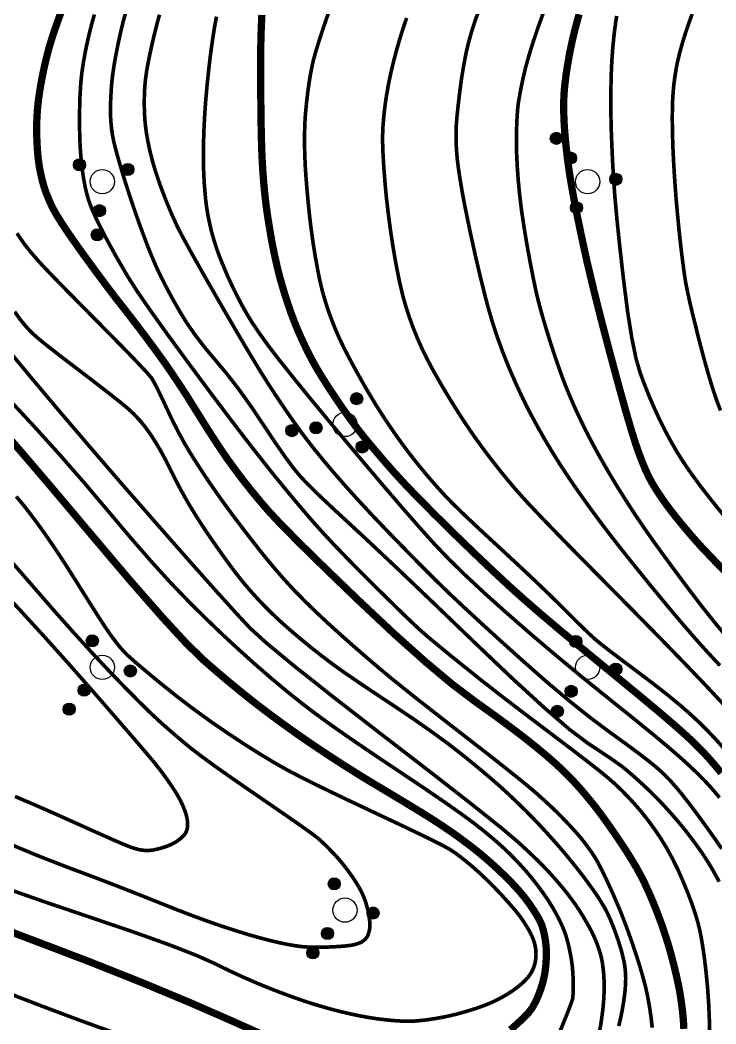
# Model space of a CAD drawing. Extents: x 396500 to 398250, y 1005980 to 1008200.
# Drawn here: x 398226.34 to 398240.68, y 1007871.7 to 1007892.37 of the extents above; entities that cross this region are included whole.
import ezdxf

# ---------------------------------------------------------------- set-up
doc = ezdxf.new("R2010")
doc.units = 0
doc.header["$LTSCALE"] = 0.5
doc.layers.get('0').update_dxf_attribs({"linetype": 'CONTINUOUS'})
doc.layers.add('DGX', color=2, linetype='CONTINUOUS')
doc.layers.add('ZBTZ', color=3, linetype='CONTINUOUS')

# ---------------------------------------------------------------- blocks, each defined once
blk = doc.blocks.new('*U110')
at = {"linetype": 'Continuous'}
for points in [[(-0.25, 2.2), (-0.238, 2.123), (-0.238, 2.277)], [(-0.238, 2.277), (-0.202, 2.053), (-0.202, 2.347)], [(-0.202, 2.053), (-0.238, 2.277), (-0.238, 2.123)], [(-0.202, 2.347), (-0.147, 1.998), (-0.147, 2.402)], [(-0.147, 1.998), (-0.202, 2.347), (-0.202, 2.053)], [(-0.147, 2.402), (-0.077, 1.962), (-0.077, 2.438)], [(-0.077, 1.962), (-0.147, 2.402), (-0.147, 1.998)], [(-0.077, 2.438), (0, 1.95), (0, 2.45)], [(0, 1.95), (-0.077, 2.438), (-0.077, 1.962)], [(0, 2.45), (0.077, 1.962), (0.077, 2.438)], [(0.077, 1.962), (0, 2.45), (0, 1.95)], [(0.077, 2.438), (0.147, 1.998), (0.147, 2.402)], [(0.147, 1.998), (0.077, 2.438), (0.077, 1.962)], [(0.147, 2.402), (0.202, 2.053), (0.202, 2.347)], [(0.202, 2.053), (0.147, 2.402), (0.147, 1.998)], [(0.202, 2.347), (0.238, 2.123), (0.238, 2.277)], [(0.238, 2.123), (0.202, 2.347), (0.202, 2.053)], [(0.25, 2.2), (0.238, 2.277), (0.238, 2.123)]]:
    blk.add_solid(points, dxfattribs=at)
blk = doc.blocks.new('*U109')
at = {"linetype": 'Continuous'}
for points in [[(-0.25, 1.2), (-0.238, 1.123), (-0.238, 1.277)], [(-0.238, 1.277), (-0.202, 1.053), (-0.202, 1.347)], [(-0.202, 1.053), (-0.238, 1.277), (-0.238, 1.123)], [(-0.202, 1.347), (-0.147, 0.998), (-0.147, 1.402)], [(-0.147, 0.998), (-0.202, 1.347), (-0.202, 1.053)], [(-0.147, 1.402), (-0.077, 0.962), (-0.077, 1.438)], [(-0.077, 0.962), (-0.147, 1.402), (-0.147, 0.998)], [(-0.077, 1.438), (0, 0.95), (0, 1.45)], [(0, 0.95), (-0.077, 1.438), (-0.077, 0.962)], [(0, 1.45), (0.077, 0.962), (0.077, 1.438)], [(0.077, 0.962), (0, 1.45), (0, 0.95)], [(0.077, 1.438), (0.147, 0.998), (0.147, 1.402)], [(0.147, 0.998), (0.077, 1.438), (0.077, 0.962)], [(0.147, 1.402), (0.202, 1.053), (0.202, 1.347)], [(0.202, 1.053), (0.147, 1.402), (0.147, 0.998)], [(0.202, 1.347), (0.238, 1.123), (0.238, 1.277)], [(0.238, 1.123), (0.202, 1.347), (0.202, 1.053)], [(0.25, 1.2), (0.238, 1.277), (0.238, 1.123)]]:
    blk.add_solid(points, dxfattribs=at)
blk = doc.blocks.new('*U108')
at = {"linetype": 'Continuous'}
for points in [[(-1.202, -0.453), (-1.147, -0.802), (-1.147, -0.398)], [(-1.147, -0.398), (-1.077, -0.838), (-1.077, -0.362)], [(-1.077, -0.838), (-1.147, -0.398), (-1.147, -0.802)], [(-1.077, -0.362), (-1, -0.85), (-1, -0.35)], [(-1, -0.85), (-1.077, -0.362), (-1.077, -0.838)], [(-1, -0.35), (-0.923, -0.838), (-0.923, -0.362)], [(-0.923, -0.838), (-1, -0.35), (-1, -0.85)], [(-0.923, -0.362), (-0.853, -0.802), (-0.853, -0.398)], [(-0.853, -0.802), (-0.923, -0.362), (-0.923, -0.838)], [(-0.853, -0.398), (-0.798, -0.747), (-0.798, -0.453)], [(-0.798, -0.747), (-0.853, -0.398), (-0.853, -0.802)], [(-1.25, -0.6), (-1.238, -0.677), (-1.238, -0.523)], [(-1.238, -0.523), (-1.202, -0.747), (-1.202, -0.453)], [(-1.202, -0.747), (-1.238, -0.523), (-1.238, -0.677)], [(-1.147, -0.802), (-1.202, -0.453), (-1.202, -0.747)], [(-0.798, -0.453), (-0.762, -0.677), (-0.762, -0.523)], [(-0.762, -0.677), (-0.798, -0.453), (-0.798, -0.747)], [(-0.75, -0.6), (-0.762, -0.523), (-0.762, -0.677)]]:
    blk.add_solid(points, dxfattribs=at)
blk = doc.blocks.new('*U107')
at = {"linetype": 'Continuous'}
for points in [[(0.798, -0.453), (0.853, -0.802), (0.853, -0.398)], [(0.853, -0.398), (0.923, -0.838), (0.923, -0.362)], [(0.923, -0.838), (0.853, -0.398), (0.853, -0.802)], [(0.923, -0.362), (1, -0.85), (1, -0.35)], [(1, -0.85), (0.923, -0.362), (0.923, -0.838)], [(1, -0.35), (1.077, -0.838), (1.077, -0.362)], [(1.077, -0.838), (1, -0.35), (1, -0.85)], [(1.077, -0.362), (1.147, -0.802), (1.147, -0.398)], [(1.147, -0.802), (1.077, -0.362), (1.077, -0.838)], [(1.147, -0.398), (1.202, -0.747), (1.202, -0.453)], [(1.202, -0.747), (1.147, -0.398), (1.147, -0.802)], [(0.75, -0.6), (0.762, -0.677), (0.762, -0.523)], [(0.762, -0.523), (0.798, -0.747), (0.798, -0.453)], [(0.798, -0.747), (0.762, -0.523), (0.762, -0.677)], [(0.853, -0.802), (0.798, -0.453), (0.798, -0.747)], [(1.202, -0.453), (1.238, -0.677), (1.238, -0.523)], [(1.238, -0.677), (1.202, -0.453), (1.202, -0.747)], [(1.25, -0.6), (1.238, -0.523), (1.238, -0.677)]]:
    blk.add_solid(points, dxfattribs=at)
blk = doc.blocks.new('gc160')
for centre, radius in [((0, 2.2), 0.25), ((0, 1.2), 0.25), ((0, 0), 0.5), ((-1, -0.6), 0.25), ((1, -0.6), 0.25)]:
    blk.add_circle(centre, radius)
at = {"linetype": 'Continuous'}
for name in ['*U110', '*U109', '*U108', '*U107']:
    blk.add_blockref(name, (0, 0), dxfattribs=at)

msp = doc.modelspace()

# ---------------------------------------------------------------- linework, layer by layer
at = {"layer": 'DGX', "color": 3, "linetype": 'Continuous', "lineweight": -2, "const_width": 0.15}
for points in [[(398240.019, 1007871.593), (398240.013, 1007871.712), (398240.004, 1007871.833), (398239.992, 1007871.956), (398239.976, 1007872.083), (398239.958, 1007872.214), (398239.936, 1007872.349), (398239.908, 1007872.497), (398239.871, 1007872.668), (398239.825, 1007872.86), (398239.77, 1007873.075), (398239.707, 1007873.301), (398239.636, 1007873.529), (398239.558, 1007873.757), (398239.472, 1007873.987), (398239.383, 1007874.208), (398239.296, 1007874.411), (398239.211, 1007874.595), (398239.127, 1007874.761), (398239.035, 1007874.928), (398238.923, 1007875.114), (398238.792, 1007875.32), (398238.641, 1007875.546), (398238.486, 1007875.77), (398238.343, 1007875.97), (398238.211, 1007876.146), (398238.09, 1007876.297), (398237.976, 1007876.434), (398237.863, 1007876.564), (398237.751, 1007876.687), (398237.64, 1007876.803), (398237.518, 1007876.924), (398237.368, 1007877.062), (398237.193, 1007877.215), (398236.991, 1007877.384), (398236.75, 1007877.577), (398236.456, 1007877.801), (398236.109, 1007878.056), (398235.709, 1007878.342), (398235.24, 1007878.697), (398234.688, 1007879.159), (398234.052, 1007879.727), (398233.332, 1007880.402), (398232.642, 1007881.066), (398232.098, 1007881.599), (398231.7, 1007882.002), (398231.446, 1007882.275), (398231.268, 1007882.483), (398231.095, 1007882.694), (398230.927, 1007882.907), (398230.764, 1007883.123), (398230.595, 1007883.357), (398230.412, 1007883.627), (398230.213, 1007883.934), (398229.999, 1007884.276), (398229.78, 1007884.626), (398229.567, 1007884.952), (398229.36, 1007885.256), (398229.158, 1007885.537), (398228.966, 1007885.797), (398228.785, 1007886.037), (398228.617, 1007886.256), (398228.461, 1007886.456), (398228.297, 1007886.665), (398228.107, 1007886.916), (398227.89, 1007887.208), (398227.646, 1007887.542), (398227.414, 1007887.868), (398227.23, 1007888.139), (398227.094, 1007888.354), (398227.007, 1007888.513), (398226.948, 1007888.64), (398226.899, 1007888.758), (398226.859, 1007888.865), (398226.828, 1007888.963), (398226.802, 1007889.058), (398226.779, 1007889.153), (398226.758, 1007889.25), (398226.74, 1007889.349), (398226.724, 1007889.455), (398226.71, 1007889.575), (398226.699, 1007889.708), (398226.691, 1007889.855), (398226.685, 1007890.008), (398226.685, 1007890.161), (398226.688, 1007890.312), (398226.696, 1007890.463), (398226.709, 1007890.618), (398226.729, 1007890.783), (398226.756, 1007890.958), (398226.789, 1007891.143), (398226.826, 1007891.328), (398226.865, 1007891.504), (398226.906, 1007891.669), (398226.948, 1007891.824), (398226.998, 1007891.988), (398227.061, 1007892.178), (398227.137, 1007892.395), (398227.227, 1007892.639)], [(398237.86, 1007892.487), (398237.787, 1007892.217), (398237.723, 1007891.955), (398237.67, 1007891.703), (398237.626, 1007891.459), (398237.591, 1007891.231), (398237.566, 1007891.027), (398237.55, 1007890.846), (398237.544, 1007890.689), (398237.543, 1007890.54), (398237.547, 1007890.385), (398237.554, 1007890.225), (398237.565, 1007890.059), (398237.58, 1007889.883), (398237.6, 1007889.694), (398237.624, 1007889.492), (398237.653, 1007889.278), (398237.693, 1007889.025), (398237.75, 1007888.709), (398237.824, 1007888.329), (398237.916, 1007887.886), (398238.027, 1007887.38), (398238.162, 1007886.814), (398238.319, 1007886.188), (398238.499, 1007885.502), (398238.675, 1007884.848), (398238.821, 1007884.321), (398238.938, 1007883.921), (398239.024, 1007883.647), (398239.094, 1007883.446), (398239.163, 1007883.266), (398239.23, 1007883.106), (398239.295, 1007882.966), (398239.368, 1007882.83), (398239.459, 1007882.68), (398239.568, 1007882.518), (398239.694, 1007882.343), (398239.838, 1007882.155), (398240, 1007881.956), (398240.18, 1007881.744), (398240.378, 1007881.521), (398240.668, 1007881.217), (398241.122, 1007880.762)], [(398225.87, 1007884.046), (398226.392, 1007883.445), (398227.05, 1007882.674), (398227.843, 1007881.732), (398228.631, 1007880.802), (398229.274, 1007880.069), (398229.77, 1007879.531), (398230.121, 1007879.189), (398230.396, 1007878.95), (398230.666, 1007878.722), (398230.931, 1007878.505), (398231.191, 1007878.299), (398231.457, 1007878.096), (398231.74, 1007877.888), (398232.039, 1007877.674), (398232.356, 1007877.456), (398232.687, 1007877.234), (398233.032, 1007877.011), (398233.39, 1007876.787), (398233.762, 1007876.563), (398234.116, 1007876.351), (398234.424, 1007876.165), (398234.685, 1007876.005), (398234.898, 1007875.87), (398235.087, 1007875.745), (398235.273, 1007875.618), (398235.455, 1007875.486), (398235.635, 1007875.351), (398235.812, 1007875.21), (398235.987, 1007875.062), (398236.16, 1007874.907), (398236.33, 1007874.745), (398236.49, 1007874.583), (398236.63, 1007874.43), (398236.75, 1007874.285), (398236.851, 1007874.148), (398236.933, 1007874.024), (398236.998, 1007873.919), (398237.047, 1007873.832), (398237.08, 1007873.764), (398237.103, 1007873.699), (398237.124, 1007873.626), (398237.143, 1007873.544), (398237.161, 1007873.452), (398237.175, 1007873.354), (398237.184, 1007873.252), (398237.187, 1007873.145), (398237.184, 1007873.035), (398237.177, 1007872.927), (398237.167, 1007872.827), (398237.154, 1007872.735), (398237.137, 1007872.651), (398237.118, 1007872.572), (398237.096, 1007872.493), (398237.071, 1007872.416), (398237.044, 1007872.34), (398237.014, 1007872.263), (398236.979, 1007872.185), (398236.939, 1007872.107), (398236.895, 1007872.027), (398236.815, 1007871.923), (398236.665, 1007871.772), (398236.447, 1007871.573)], [(398231.593, 1007871.362), (398230.768, 1007871.731), (398229.832, 1007872.14), (398228.833, 1007872.556), (398227.773, 1007872.977), (398226.649, 1007873.405), (398225.443, 1007873.862)]]:
    msp.add_lwpolyline(points, dxfattribs=at)
at = {"layer": 'DGX', "linetype": 'Continuous', "const_width": 0.075, "flags": 128}
for points in [[(398232.762, 1007892.685), (398232.652, 1007892.387), (398232.56, 1007892.114), (398232.485, 1007891.882), (398232.427, 1007891.69), (398232.386, 1007891.539), (398232.355, 1007891.4), (398232.325, 1007891.243), (398232.296, 1007891.069), (398232.27, 1007890.877), (398232.247, 1007890.683), (398232.229, 1007890.505), (398232.216, 1007890.343), (398232.209, 1007890.196), (398232.205, 1007890.052), (398232.204, 1007889.898), (398232.205, 1007889.736), (398232.21, 1007889.564), (398232.218, 1007889.371), (398232.233, 1007889.148), (398232.253, 1007888.893), (398232.279, 1007888.607), (398232.31, 1007888.311), (398232.345, 1007888.028), (398232.383, 1007887.757), (398232.425, 1007887.498), (398232.468, 1007887.26), (398232.509, 1007887.052), (398232.549, 1007886.875), (398232.587, 1007886.728), (398232.625, 1007886.597), (398232.665, 1007886.47), (398232.707, 1007886.346), (398232.751, 1007886.225), (398232.797, 1007886.106), (398232.846, 1007885.987), (398232.897, 1007885.868), (398232.952, 1007885.749), (398233.014, 1007885.62), (398233.091, 1007885.471), (398233.181, 1007885.301), (398233.285, 1007885.112), (398233.393, 1007884.918), (398233.498, 1007884.736), (398233.599, 1007884.567), (398233.695, 1007884.409), (398233.792, 1007884.257), (398233.893, 1007884.103), (398233.998, 1007883.948), (398234.107, 1007883.792), (398234.219, 1007883.635), (398234.336, 1007883.479), (398234.455, 1007883.325), (398234.579, 1007883.171), (398234.704, 1007883.019), (398234.832, 1007882.87), (398234.962, 1007882.724), (398235.093, 1007882.58), (398235.261, 1007882.407), (398235.502, 1007882.173), (398235.814, 1007881.879), (398236.199, 1007881.524), (398236.597, 1007881.155), (398236.952, 1007880.822), (398237.263, 1007880.523), (398237.531, 1007880.259), (398237.756, 1007880.034), (398237.941, 1007879.852), (398238.085, 1007879.714), (398238.189, 1007879.619), (398238.307, 1007879.522), (398238.492, 1007879.378), (398238.743, 1007879.187), (398239.062, 1007878.949), (398239.393, 1007878.698), (398239.685, 1007878.47), (398239.936, 1007878.264), (398240.146, 1007878.081), (398240.334, 1007877.906), (398240.516, 1007877.725), (398240.692, 1007877.539), (398240.862, 1007877.348)], [(398228.514, 1007892.51), (398228.465, 1007892.328), (398228.415, 1007892.118), (398228.363, 1007891.88), (398228.315, 1007891.64), (398228.277, 1007891.423), (398228.249, 1007891.229), (398228.23, 1007891.058), (398228.219, 1007890.903), (398228.211, 1007890.757), (398228.206, 1007890.619), (398228.205, 1007890.491), (398228.208, 1007890.367), (398228.216, 1007890.246), (398228.228, 1007890.126), (398228.245, 1007890.008), (398228.272, 1007889.871), (398228.315, 1007889.696), (398228.374, 1007889.483), (398228.448, 1007889.231), (398228.533, 1007888.959), (398228.622, 1007888.686), (398228.716, 1007888.41), (398228.814, 1007888.133), (398228.912, 1007887.869), (398229.003, 1007887.633), (398229.088, 1007887.426), (398229.167, 1007887.246), (398229.252, 1007887.069), (398229.354, 1007886.87), (398229.473, 1007886.648), (398229.611, 1007886.403), (398229.767, 1007886.146), (398229.946, 1007885.887), (398230.147, 1007885.625), (398230.369, 1007885.361), (398230.605, 1007885.08), (398230.848, 1007884.766), (398231.097, 1007884.419), (398231.352, 1007884.039), (398231.594, 1007883.675), (398231.802, 1007883.376), (398231.975, 1007883.142), (398232.115, 1007882.973), (398232.271, 1007882.809), (398232.493, 1007882.591), (398232.783, 1007882.317), (398233.139, 1007881.989), (398233.59, 1007881.57), (398234.166, 1007881.027), (398234.866, 1007880.359), (398235.691, 1007879.566), (398236.502, 1007878.794), (398237.164, 1007878.189), (398237.676, 1007877.75), (398238.038, 1007877.478), (398238.298, 1007877.306), (398238.504, 1007877.168), (398238.656, 1007877.062), (398238.755, 1007876.99), (398238.834, 1007876.926), (398238.93, 1007876.845), (398239.042, 1007876.745), (398239.171, 1007876.628), (398239.305, 1007876.502), (398239.436, 1007876.373), (398239.562, 1007876.243), (398239.684, 1007876.11), (398239.802, 1007875.978), (398239.914, 1007875.847), (398240.02, 1007875.719), (398240.119, 1007875.592), (398240.213, 1007875.469), (398240.301, 1007875.349), (398240.383, 1007875.233), (398240.458, 1007875.12), (398240.53, 1007875.007), (398240.603, 1007874.886), (398240.675, 1007874.759), (398240.748, 1007874.624)], [(398229.216, 1007892.478), (398229.164, 1007892.29), (398229.113, 1007892.089), (398229.063, 1007891.874), (398229.017, 1007891.665), (398228.979, 1007891.48), (398228.951, 1007891.319), (398228.931, 1007891.182), (398228.918, 1007891.055), (398228.908, 1007890.919), (398228.903, 1007890.777), (398228.901, 1007890.627), (398228.905, 1007890.475), (398228.913, 1007890.326), (398228.927, 1007890.181), (398228.946, 1007890.039), (398228.971, 1007889.897), (398229, 1007889.751), (398229.035, 1007889.602), (398229.075, 1007889.449), (398229.121, 1007889.29), (398229.175, 1007889.125), (398229.235, 1007888.951), (398229.303, 1007888.771), (398229.374, 1007888.592), (398229.444, 1007888.424), (398229.512, 1007888.268), (398229.579, 1007888.123), (398229.681, 1007887.923), (398229.858, 1007887.6), (398230.109, 1007887.155), (398230.434, 1007886.588), (398230.771, 1007886.008), (398231.059, 1007885.521), (398231.297, 1007885.128), (398231.486, 1007884.83), (398231.646, 1007884.587), (398231.798, 1007884.361), (398231.943, 1007884.151), (398232.079, 1007883.958), (398232.223, 1007883.764), (398232.391, 1007883.549), (398232.582, 1007883.314), (398232.797, 1007883.058), (398233.041, 1007882.779), (398233.319, 1007882.471), (398233.633, 1007882.134), (398233.982, 1007881.77), (398234.334, 1007881.409), (398234.655, 1007881.083), (398234.947, 1007880.793), (398235.209, 1007880.539), (398235.489, 1007880.276), (398235.833, 1007879.958), (398236.241, 1007879.586), (398236.715, 1007879.16), (398237.205, 1007878.729), (398237.665, 1007878.342), (398238.095, 1007878), (398238.495, 1007877.701), (398238.847, 1007877.447), (398239.132, 1007877.235), (398239.35, 1007877.065), (398239.502, 1007876.938), (398239.621, 1007876.827), (398239.741, 1007876.703), (398239.861, 1007876.568), (398239.983, 1007876.422), (398240.108, 1007876.261), (398240.241, 1007876.086), (398240.382, 1007875.895), (398240.53, 1007875.689), (398240.674, 1007875.486), (398240.802, 1007875.302)], [(398230.389, 1007892.438), (398230.347, 1007892.208), (398230.306, 1007891.946), (398230.265, 1007891.65), (398230.227, 1007891.322), (398230.192, 1007890.986), (398230.164, 1007890.667), (398230.144, 1007890.367), (398230.13, 1007890.085), (398230.122, 1007889.822), (398230.119, 1007889.58), (398230.122, 1007889.358), (398230.129, 1007889.156), (398230.14, 1007888.975), (398230.153, 1007888.814), (398230.166, 1007888.673), (398230.181, 1007888.552), (398230.198, 1007888.441), (398230.217, 1007888.331), (398230.239, 1007888.221), (398230.263, 1007888.112), (398230.29, 1007888.002), (398230.321, 1007887.89), (398230.355, 1007887.777), (398230.393, 1007887.662), (398230.437, 1007887.539), (398230.49, 1007887.402), (398230.553, 1007887.249), (398230.626, 1007887.081), (398230.707, 1007886.905), (398230.795, 1007886.725), (398230.89, 1007886.541), (398230.993, 1007886.354), (398231.116, 1007886.151), (398231.271, 1007885.92), (398231.459, 1007885.66), (398231.68, 1007885.371), (398231.957, 1007885.024), (398232.312, 1007884.587), (398232.747, 1007884.062), (398233.261, 1007883.449), (398233.777, 1007882.838), (398234.221, 1007882.321), (398234.591, 1007881.898), (398234.888, 1007881.569), (398235.176, 1007881.268), (398235.521, 1007880.931), (398235.923, 1007880.557), (398236.381, 1007880.147), (398236.875, 1007879.716), (398237.386, 1007879.283), (398237.913, 1007878.846), (398238.458, 1007878.407), (398238.965, 1007878), (398239.382, 1007877.66), (398239.709, 1007877.388), (398239.944, 1007877.184), (398240.125, 1007877.02), (398240.285, 1007876.868), (398240.424, 1007876.73), (398240.542, 1007876.604), (398240.649, 1007876.482), (398240.755, 1007876.356)], [(398234.308, 1007892.411), (398234.254, 1007892.255), (398234.203, 1007892.098), (398234.155, 1007891.94), (398234.109, 1007891.781), (398234.066, 1007891.621), (398234.025, 1007891.459), (398233.986, 1007891.297), (398233.951, 1007891.134), (398233.92, 1007890.972), (398233.892, 1007890.81), (398233.868, 1007890.648), (398233.848, 1007890.487), (398233.832, 1007890.327), (398233.82, 1007890.169), (398233.813, 1007890.012), (398233.813, 1007889.833), (398233.821, 1007889.609), (398233.837, 1007889.34), (398233.861, 1007889.027), (398233.893, 1007888.687), (398233.934, 1007888.341), (398233.982, 1007887.988), (398234.038, 1007887.628), (398234.099, 1007887.283), (398234.162, 1007886.973), (398234.227, 1007886.697), (398234.295, 1007886.457), (398234.367, 1007886.237), (398234.446, 1007886.021), (398234.531, 1007885.81), (398234.623, 1007885.605), (398234.728, 1007885.39), (398234.853, 1007885.155), (398234.998, 1007884.899), (398235.163, 1007884.621), (398235.337, 1007884.341), (398235.508, 1007884.076), (398235.678, 1007883.826), (398235.846, 1007883.592), (398236.015, 1007883.367), (398236.188, 1007883.145), (398236.365, 1007882.926), (398236.546, 1007882.71), (398236.795, 1007882.433), (398237.175, 1007882.033), (398237.685, 1007881.508), (398238.326, 1007880.86), (398238.986, 1007880.194), (398239.55, 1007879.62), (398240.02, 1007879.137), (398240.396, 1007878.745), (398240.703, 1007878.419), (398240.967, 1007878.136)]]:
    msp.add_lwpolyline(points, dxfattribs=at)
at = {"layer": 'DGX', "linetype": 'Continuous', "const_width": 0.075}
for points in [[(398240.552, 1007871.424), (398240.546, 1007871.768), (398240.531, 1007872.108), (398240.508, 1007872.442), (398240.476, 1007872.771), (398240.439, 1007873.079), (398240.399, 1007873.349), (398240.357, 1007873.582), (398240.311, 1007873.776), (398240.256, 1007873.961), (398240.187, 1007874.165), (398240.103, 1007874.388), (398240.004, 1007874.63), (398239.896, 1007874.875), (398239.781, 1007875.106), (398239.661, 1007875.324), (398239.535, 1007875.529), (398239.405, 1007875.721), (398239.273, 1007875.9), (398239.14, 1007876.068), (398239.006, 1007876.223), (398238.872, 1007876.368), (398238.739, 1007876.504), (398238.607, 1007876.63), (398238.476, 1007876.747), (398238.298, 1007876.894), (398238.023, 1007877.109), (398237.652, 1007877.393), (398237.185, 1007877.746), (398236.692, 1007878.119), (398236.244, 1007878.462), (398235.842, 1007878.776), (398235.485, 1007879.061), (398235.178, 1007879.309), (398234.928, 1007879.515), (398234.733, 1007879.678), (398234.595, 1007879.798), (398234.457, 1007879.926), (398234.262, 1007880.112), (398234.011, 1007880.357), (398233.704, 1007880.659), (398233.384, 1007880.977), (398233.097, 1007881.268), (398232.842, 1007881.532), (398232.619, 1007881.77), (398232.398, 1007882.015), (398232.148, 1007882.305), (398231.868, 1007882.639), (398231.559, 1007883.017), (398231.211, 1007883.455), (398230.814, 1007883.968), (398230.369, 1007884.556), (398229.875, 1007885.219), (398229.405, 1007885.86), (398229.029, 1007886.385), (398228.749, 1007886.791), (398228.565, 1007887.081), (398228.432, 1007887.307), (398228.307, 1007887.525), (398228.192, 1007887.734), (398228.084, 1007887.935), (398227.989, 1007888.121), (398227.908, 1007888.286), (398227.843, 1007888.429), (398227.794, 1007888.55), (398227.753, 1007888.665), (398227.718, 1007888.789), (398227.686, 1007888.92), (398227.659, 1007889.061), (398227.635, 1007889.208), (398227.615, 1007889.36), (398227.599, 1007889.517), (398227.586, 1007889.678), (398227.577, 1007889.848), (398227.571, 1007890.03), (398227.568, 1007890.223), (398227.568, 1007890.429), (398227.572, 1007890.632), (398227.578, 1007890.818), (398227.588, 1007890.987), (398227.6, 1007891.139), (398227.617, 1007891.292), (398227.642, 1007891.46), (398227.674, 1007891.645), (398227.714, 1007891.846), (398227.761, 1007892.057), (398227.814, 1007892.269), (398227.874, 1007892.482)], [(398240.762, 1007879.077), (398240.492, 1007879.367), (398240.239, 1007879.649), (398239.957, 1007879.975), (398239.645, 1007880.346), (398239.303, 1007880.761), (398238.97, 1007881.173), (398238.682, 1007881.534), (398238.44, 1007881.845), (398238.243, 1007882.106), (398238.073, 1007882.339), (398237.908, 1007882.569), (398237.749, 1007882.796), (398237.597, 1007883.02), (398237.448, 1007883.249), (398237.297, 1007883.491), (398237.145, 1007883.747), (398236.992, 1007884.017), (398236.84, 1007884.299), (398236.693, 1007884.593), (398236.551, 1007884.899), (398236.413, 1007885.216), (398236.284, 1007885.539), (398236.168, 1007885.861), (398236.064, 1007886.182), (398235.972, 1007886.502), (398235.889, 1007886.826), (398235.807, 1007887.16), (398235.727, 1007887.503), (398235.649, 1007887.855), (398235.577, 1007888.193), (398235.516, 1007888.493), (398235.466, 1007888.754), (398235.427, 1007888.976), (398235.396, 1007889.168), (398235.371, 1007889.341), (398235.352, 1007889.492), (398235.34, 1007889.623), (398235.332, 1007889.743), (398235.327, 1007889.859), (398235.325, 1007889.971), (398235.325, 1007890.08), (398235.331, 1007890.211), (398235.346, 1007890.39), (398235.37, 1007890.616), (398235.402, 1007890.89), (398235.441, 1007891.177), (398235.485, 1007891.442), (398235.532, 1007891.687), (398235.585, 1007891.911), (398235.646, 1007892.13), (398235.721, 1007892.36), (398235.808, 1007892.602)], [(398240.962, 1007879.596), (398240.689, 1007879.92), (398240.41, 1007880.269), (398240.125, 1007880.641), (398239.856, 1007881.001), (398239.626, 1007881.314), (398239.433, 1007881.579), (398239.279, 1007881.797), (398239.146, 1007881.991), (398239.014, 1007882.186), (398238.885, 1007882.384), (398238.758, 1007882.583), (398238.634, 1007882.781), (398238.515, 1007882.979), (398238.4, 1007883.175), (398238.289, 1007883.37), (398238.183, 1007883.562), (398238.083, 1007883.751), (398237.987, 1007883.937), (398237.898, 1007884.12), (398237.813, 1007884.299), (398237.733, 1007884.477), (398237.658, 1007884.653), (398237.586, 1007884.827), (398237.515, 1007885.011), (398237.441, 1007885.217), (398237.362, 1007885.446), (398237.28, 1007885.697), (398237.201, 1007885.949), (398237.131, 1007886.181), (398237.071, 1007886.393), (398237.02, 1007886.585), (398236.971, 1007886.792), (398236.917, 1007887.05), (398236.857, 1007887.358), (398236.791, 1007887.716), (398236.729, 1007888.087), (398236.677, 1007888.434), (398236.637, 1007888.758), (398236.608, 1007889.058), (398236.588, 1007889.334), (398236.575, 1007889.585), (398236.569, 1007889.811), (398236.57, 1007890.013), (398236.575, 1007890.191), (398236.582, 1007890.346), (398236.59, 1007890.477), (398236.6, 1007890.586), (398236.615, 1007890.696), (398236.639, 1007890.833), (398236.67, 1007890.997), (398236.71, 1007891.187), (398236.762, 1007891.403), (398236.83, 1007891.646), (398236.914, 1007891.916), (398237.014, 1007892.212), (398237.124, 1007892.515)], [(398240.903, 1007882.089), (398240.612, 1007882.449), (398240.365, 1007882.766), (398240.164, 1007883.039), (398240.007, 1007883.269), (398239.875, 1007883.479), (398239.75, 1007883.696), (398239.631, 1007883.917), (398239.518, 1007884.144), (398239.411, 1007884.376), (398239.309, 1007884.611), (398239.213, 1007884.851), (398239.122, 1007885.094), (398239.034, 1007885.398), (398238.947, 1007885.819), (398238.861, 1007886.359), (398238.777, 1007887.016), (398238.701, 1007887.685), (398238.641, 1007888.261), (398238.597, 1007888.743), (398238.569, 1007889.13), (398238.551, 1007889.458), (398238.537, 1007889.759), (398238.526, 1007890.032), (398238.519, 1007890.279), (398238.516, 1007890.511), (398238.515, 1007890.739), (398238.517, 1007890.963), (398238.521, 1007891.184), (398238.529, 1007891.4), (398238.541, 1007891.609), (398238.556, 1007891.811), (398238.575, 1007892.005), (398238.596, 1007892.182), (398238.616, 1007892.331), (398238.636, 1007892.453)], [(398240.775, 1007884.327), (398240.702, 1007884.519), (398240.624, 1007884.747), (398240.536, 1007885.034), (398240.438, 1007885.381), (398240.331, 1007885.787), (398240.231, 1007886.188), (398240.151, 1007886.517), (398240.094, 1007886.775), (398240.057, 1007886.962), (398240.031, 1007887.13), (398240.004, 1007887.328), (398239.975, 1007887.558), (398239.944, 1007887.819), (398239.915, 1007888.095), (398239.888, 1007888.372), (398239.863, 1007888.648), (398239.842, 1007888.925), (398239.823, 1007889.195), (398239.808, 1007889.453), (398239.796, 1007889.698), (398239.788, 1007889.93), (398239.783, 1007890.149), (398239.781, 1007890.352), (398239.783, 1007890.539), (398239.788, 1007890.71), (398239.798, 1007890.874), (398239.813, 1007891.036), (398239.834, 1007891.198), (398239.86, 1007891.36), (398239.893, 1007891.526), (398239.937, 1007891.705), (398239.99, 1007891.896), (398240.053, 1007892.099), (398240.121, 1007892.301), (398240.191, 1007892.492)], [(398226.279, 1007887.978), (398226.349, 1007887.872), (398226.417, 1007887.775), (398226.483, 1007887.687), (398226.553, 1007887.6), (398226.634, 1007887.505), (398226.724, 1007887.403), (398226.825, 1007887.292), (398226.979, 1007887.131), (398227.226, 1007886.877), (398227.567, 1007886.531), (398228.001, 1007886.092), (398228.428, 1007885.66), (398228.745, 1007885.333), (398228.951, 1007885.113), (398229.048, 1007885), (398229.1, 1007884.914), (398229.17, 1007884.779), (398229.26, 1007884.595), (398229.369, 1007884.361), (398229.489, 1007884.11), (398229.609, 1007883.873), (398229.731, 1007883.651), (398229.854, 1007883.444), (398229.981, 1007883.243), (398230.114, 1007883.039), (398230.253, 1007882.832), (398230.398, 1007882.622), (398230.556, 1007882.401), (398230.735, 1007882.158), (398230.934, 1007881.895), (398231.153, 1007881.611), (398231.378, 1007881.327), (398231.596, 1007881.065), (398231.806, 1007880.825), (398232.008, 1007880.607), (398232.218, 1007880.394), (398232.449, 1007880.169), (398232.701, 1007879.934), (398232.974, 1007879.687), (398233.251, 1007879.443), (398233.513, 1007879.216), (398233.76, 1007879.006), (398233.993, 1007878.812), (398234.253, 1007878.603), (398234.58, 1007878.343), (398234.976, 1007878.033), (398235.44, 1007877.672), (398235.899, 1007877.316), (398236.28, 1007877.017), (398236.583, 1007876.776), (398236.808, 1007876.592), (398236.989, 1007876.438), (398237.16, 1007876.285), (398237.322, 1007876.134), (398237.474, 1007875.984), (398237.612, 1007875.842), (398237.731, 1007875.715), (398237.832, 1007875.602), (398237.915, 1007875.503), (398237.986, 1007875.412), (398238.053, 1007875.322), (398238.117, 1007875.232), (398238.177, 1007875.142), (398238.242, 1007875.032), (398238.321, 1007874.881), (398238.415, 1007874.688), (398238.524, 1007874.453), (398238.638, 1007874.194), (398238.747, 1007873.928), (398238.851, 1007873.655), (398238.951, 1007873.375), (398239.042, 1007873.104), (398239.12, 1007872.857), (398239.184, 1007872.635), (398239.235, 1007872.437), (398239.276, 1007872.247), (398239.312, 1007872.047), (398239.343, 1007871.838), (398239.368, 1007871.618)], [(398226.231, 1007886.363), (398226.307, 1007886.254), (398226.376, 1007886.163), (398226.448, 1007886.076), (398226.521, 1007885.995), (398226.595, 1007885.919), (398226.709, 1007885.817), (398226.902, 1007885.661), (398227.172, 1007885.45), (398227.521, 1007885.184), (398227.876, 1007884.913), (398228.167, 1007884.688), (398228.393, 1007884.509), (398228.555, 1007884.377), (398228.681, 1007884.26), (398228.803, 1007884.131), (398228.919, 1007883.99), (398229.03, 1007883.836), (398229.137, 1007883.67), (398229.24, 1007883.495), (398229.341, 1007883.31), (398229.439, 1007883.115), (398229.536, 1007882.92), (398229.634, 1007882.731), (398229.734, 1007882.55), (398229.834, 1007882.376), (398229.942, 1007882.201), (398230.059, 1007882.016), (398230.188, 1007881.82), (398230.329, 1007881.615), (398230.471, 1007881.412), (398230.606, 1007881.224), (398230.734, 1007881.051), (398230.856, 1007880.893), (398230.978, 1007880.743), (398231.108, 1007880.592), (398231.245, 1007880.441), (398231.389, 1007880.291), (398231.545, 1007880.136), (398231.716, 1007879.976), (398231.904, 1007879.81), (398232.107, 1007879.637), (398232.312, 1007879.469), (398232.505, 1007879.316), (398232.686, 1007879.177), (398232.854, 1007879.052), (398233.05, 1007878.914), (398233.313, 1007878.734), (398233.644, 1007878.512), (398234.042, 1007878.248), (398234.456, 1007877.97), (398234.833, 1007877.706), (398235.174, 1007877.456), (398235.478, 1007877.22), (398235.75, 1007876.998), (398235.996, 1007876.792), (398236.215, 1007876.602), (398236.406, 1007876.427), (398236.581, 1007876.261), (398236.749, 1007876.097), (398236.91, 1007875.934), (398237.063, 1007875.774), (398237.208, 1007875.616), (398237.345, 1007875.464), (398237.474, 1007875.317), (398237.595, 1007875.174), (398237.71, 1007875.034), (398237.825, 1007874.89), (398237.938, 1007874.745), (398238.049, 1007874.596), (398238.154, 1007874.452), (398238.246, 1007874.317), (398238.325, 1007874.192), (398238.393, 1007874.077), (398238.453, 1007873.959), (398238.513, 1007873.827), (398238.572, 1007873.68), (398238.631, 1007873.52), (398238.685, 1007873.359), (398238.729, 1007873.214), (398238.763, 1007873.084), (398238.789, 1007872.969), (398238.806, 1007872.861), (398238.816, 1007872.753), (398238.821, 1007872.643), (398238.819, 1007872.532), (398238.811, 1007872.415), (398238.797, 1007872.285), (398238.777, 1007872.142), (398238.751, 1007871.987), (398238.718, 1007871.823), (398238.678, 1007871.653)], [(398226.069, 1007885.609), (398226.57, 1007885.005), (398227.148, 1007884.319), (398227.774, 1007883.586), (398228.449, 1007882.804), (398229.173, 1007881.976), (398229.854, 1007881.203), (398230.399, 1007880.591), (398230.809, 1007880.138), (398231.083, 1007879.845), (398231.411, 1007879.546), (398231.98, 1007879.075), (398232.79, 1007878.433), (398233.842, 1007877.618), (398234.895, 1007876.807), (398235.706, 1007876.174), (398236.276, 1007875.718), (398236.604, 1007875.44), (398236.8, 1007875.259), (398236.972, 1007875.095), (398237.119, 1007874.949), (398237.242, 1007874.82), (398237.349, 1007874.701), (398237.45, 1007874.585), (398237.544, 1007874.473), (398237.631, 1007874.364), (398237.713, 1007874.255), (398237.793, 1007874.143), (398237.869, 1007874.029), (398237.943, 1007873.911), (398238.01, 1007873.796), (398238.07, 1007873.69), (398238.122, 1007873.591), (398238.165, 1007873.501), (398238.203, 1007873.415), (398238.237, 1007873.329), (398238.267, 1007873.243), (398238.295, 1007873.157), (398238.319, 1007873.065), (398238.339, 1007872.962), (398238.355, 1007872.847), (398238.368, 1007872.721), (398238.376, 1007872.585), (398238.378, 1007872.445), (398238.374, 1007872.298), (398238.365, 1007872.146), (398238.35, 1007871.991), (398238.33, 1007871.836), (398238.307, 1007871.681), (398238.279, 1007871.525)], [(398226.046, 1007884.629), (398226.605, 1007884.029), (398227.144, 1007883.434), (398227.66, 1007882.844), (398228.155, 1007882.258), (398228.622, 1007881.705), (398229.053, 1007881.211), (398229.448, 1007880.777), (398229.808, 1007880.403), (398230.15, 1007880.063), (398230.494, 1007879.733), (398230.839, 1007879.413), (398231.185, 1007879.102), (398231.523, 1007878.809), (398231.845, 1007878.54), (398232.151, 1007878.296), (398232.44, 1007878.076), (398232.756, 1007877.847), (398233.144, 1007877.576), (398233.604, 1007877.263), (398234.135, 1007876.908), (398234.658, 1007876.558), (398235.094, 1007876.26), (398235.443, 1007876.014), (398235.705, 1007875.821), (398235.915, 1007875.655), (398236.111, 1007875.492), (398236.293, 1007875.33), (398236.459, 1007875.17), (398236.614, 1007875.011), (398236.757, 1007874.854), (398236.889, 1007874.697), (398237.01, 1007874.542), (398237.12, 1007874.391), (398237.217, 1007874.249), (398237.301, 1007874.117), (398237.373, 1007873.993), (398237.434, 1007873.878), (398237.486, 1007873.771), (398237.53, 1007873.672), (398237.566, 1007873.581), (398237.597, 1007873.488), (398237.626, 1007873.382), (398237.655, 1007873.265), (398237.682, 1007873.135), (398237.706, 1007872.999), (398237.723, 1007872.861), (398237.734, 1007872.722), (398237.739, 1007872.581), (398237.74, 1007872.453), (398237.738, 1007872.349), (398237.734, 1007872.27), (398237.728, 1007872.216), (398237.702, 1007872.134), (398237.639, 1007871.968), (398237.54, 1007871.721), (398237.403, 1007871.39)], [(398226.264, 1007882.557), (398226.395, 1007882.4), (398226.51, 1007882.255), (398226.62, 1007882.11), (398226.735, 1007881.954), (398226.856, 1007881.785), (398226.981, 1007881.604), (398227.119, 1007881.399), (398227.276, 1007881.16), (398227.451, 1007880.885), (398227.645, 1007880.576), (398227.833, 1007880.277), (398227.988, 1007880.034), (398228.11, 1007879.848), (398228.2, 1007879.717), (398228.272, 1007879.619), (398228.342, 1007879.528), (398228.409, 1007879.446), (398228.474, 1007879.371), (398228.571, 1007879.275), (398228.733, 1007879.131), (398228.962, 1007878.937), (398229.256, 1007878.694), (398229.587, 1007878.43), (398229.926, 1007878.173), (398230.274, 1007877.921), (398230.631, 1007877.676), (398230.978, 1007877.447), (398231.299, 1007877.245), (398231.592, 1007877.069), (398231.858, 1007876.919), (398232.162, 1007876.761), (398232.57, 1007876.559), (398233.081, 1007876.313), (398233.696, 1007876.023), (398234.29, 1007875.743), (398234.741, 1007875.526), (398235.047, 1007875.373), (398235.21, 1007875.283), (398235.306, 1007875.218), (398235.413, 1007875.138), (398235.531, 1007875.045), (398235.66, 1007874.938), (398235.798, 1007874.816), (398235.942, 1007874.68), (398236.094, 1007874.529), (398236.252, 1007874.364), (398236.401, 1007874.2), (398236.527, 1007874.056), (398236.628, 1007873.93), (398236.705, 1007873.823), (398236.765, 1007873.729), (398236.817, 1007873.643), (398236.859, 1007873.565), (398236.893, 1007873.495), (398236.919, 1007873.429), (398236.94, 1007873.365), (398236.956, 1007873.301), (398236.966, 1007873.238), (398236.972, 1007873.177), (398236.973, 1007873.116), (398236.97, 1007873.056), (398236.962, 1007872.997), (398236.95, 1007872.939), (398236.934, 1007872.882), (398236.912, 1007872.826), (398236.886, 1007872.772), (398236.853, 1007872.718), (398236.812, 1007872.662), (398236.762, 1007872.606), (398236.704, 1007872.548), (398236.638, 1007872.49), (398236.564, 1007872.431), (398236.482, 1007872.373), (398236.393, 1007872.315), (398236.298, 1007872.259), (398236.201, 1007872.206), (398236.102, 1007872.158), (398236.001, 1007872.113), (398235.893, 1007872.071), (398235.774, 1007872.028), (398235.643, 1007871.986), (398235.502, 1007871.943), (398235.353, 1007871.902), (398235.201, 1007871.865), (398235.046, 1007871.833), (398234.888, 1007871.805), (398234.736, 1007871.782), (398234.598, 1007871.766), (398234.474, 1007871.755), (398234.366, 1007871.751), (398234.257, 1007871.752), (398234.133, 1007871.758), (398233.996, 1007871.768), (398233.844, 1007871.784), (398233.683, 1007871.804), (398233.516, 1007871.83), (398233.345, 1007871.861), (398233.169, 1007871.898), (398232.987, 1007871.94), (398232.8, 1007871.987), (398232.608, 1007872.04), (398232.411, 1007872.098), (398232.203, 1007872.165), (398231.977, 1007872.244), (398231.733, 1007872.333), (398231.472, 1007872.434), (398231.2, 1007872.546), (398230.921, 1007872.668), (398230.636, 1007872.8), (398230.344, 1007872.943), (398229.962, 1007873.113), (398229.404, 1007873.33), (398228.671, 1007873.592), (398227.762, 1007873.901), (398226.831, 1007874.216), (398226.033, 1007874.495)], [(398226.011, 1007875.45), (398226.708, 1007875.16), (398227.294, 1007874.932), (398227.808, 1007874.74), (398228.29, 1007874.556), (398228.74, 1007874.38), (398229.159, 1007874.213), (398229.547, 1007874.058), (398229.905, 1007873.921), (398230.233, 1007873.801), (398230.531, 1007873.698), (398230.805, 1007873.61), (398231.059, 1007873.532), (398231.293, 1007873.466), (398231.507, 1007873.41), (398231.7, 1007873.365), (398231.873, 1007873.33), (398232.025, 1007873.304), (398232.157, 1007873.287), (398232.285, 1007873.278), (398232.426, 1007873.274), (398232.58, 1007873.275), (398232.748, 1007873.281), (398232.909, 1007873.29), (398233.042, 1007873.301), (398233.148, 1007873.313), (398233.226, 1007873.328), (398233.286, 1007873.344), (398233.339, 1007873.364), (398233.386, 1007873.387), (398233.425, 1007873.413), (398233.458, 1007873.443), (398233.486, 1007873.478), (398233.508, 1007873.517), (398233.524, 1007873.562), (398233.537, 1007873.608), (398233.545, 1007873.65), (398233.55, 1007873.688), (398233.552, 1007873.723), (398233.551, 1007873.763), (398233.546, 1007873.814), (398233.537, 1007873.877), (398233.526, 1007873.953), (398233.51, 1007874.035), (398233.488, 1007874.12), (398233.462, 1007874.207), (398233.43, 1007874.297), (398233.388, 1007874.392), (398233.333, 1007874.497), (398233.264, 1007874.612), (398233.182, 1007874.736), (398233.091, 1007874.862), (398232.998, 1007874.982), (398232.904, 1007875.095), (398232.807, 1007875.201), (398232.712, 1007875.299), (398232.626, 1007875.385), (398232.548, 1007875.459), (398232.478, 1007875.521), (398232.353, 1007875.616), (398232.111, 1007875.789), (398231.751, 1007876.039), (398231.274, 1007876.367), (398230.784, 1007876.704), (398230.387, 1007876.983), (398230.083, 1007877.204), (398229.872, 1007877.366), (398229.707, 1007877.501), (398229.542, 1007877.64), (398229.376, 1007877.784), (398229.21, 1007877.932), (398229.022, 1007878.108), (398228.791, 1007878.335), (398228.516, 1007878.612), (398228.198, 1007878.941), (398227.839, 1007879.323), (398227.442, 1007879.759), (398227.006, 1007880.249), (398226.532, 1007880.794), (398226.016, 1007881.387)], [(398225.836, 1007880.753), (398226.324, 1007880.236), (398226.823, 1007879.692), (398227.335, 1007879.122), (398227.86, 1007878.526), (398228.336, 1007877.978), (398228.703, 1007877.554), (398228.96, 1007877.254), (398229.108, 1007877.078), (398229.199, 1007876.963), (398229.288, 1007876.847), (398229.373, 1007876.729), (398229.455, 1007876.611), (398229.531, 1007876.496), (398229.595, 1007876.391), (398229.647, 1007876.295), (398229.688, 1007876.208), (398229.72, 1007876.131), (398229.746, 1007876.062), (398229.765, 1007876.002), (398229.778, 1007875.951), (398229.787, 1007875.905), (398229.792, 1007875.861), (398229.795, 1007875.818), (398229.794, 1007875.777), (398229.79, 1007875.738), (398229.782, 1007875.701), (398229.771, 1007875.666), (398229.756, 1007875.633), (398229.734, 1007875.599), (398229.701, 1007875.562), (398229.658, 1007875.522), (398229.603, 1007875.478), (398229.538, 1007875.434), (398229.462, 1007875.394), (398229.374, 1007875.357), (398229.276, 1007875.324), (398229.177, 1007875.297), (398229.088, 1007875.278), (398229.008, 1007875.268), (398228.938, 1007875.266), (398228.871, 1007875.272), (398228.798, 1007875.284), (398228.721, 1007875.304), (398228.638, 1007875.329), (398228.505, 1007875.382), (398228.276, 1007875.48), (398227.95, 1007875.625), (398227.527, 1007875.815), (398227.07, 1007876.02), (398226.64, 1007876.209), (398226.238, 1007876.38)], [(398228.439, 1007871.458), (398227.617, 1007871.754), (398226.799, 1007872.06), (398225.984, 1007872.375)]]:
    msp.add_lwpolyline(points, dxfattribs=at)
at = {"layer": 'DGX', "color": 3, "linetype": 'Continuous', "lineweight": -2, "const_width": 0.15, "flags": 128}
msp.add_lwpolyline([(398231.325, 1007892.472), (398231.312, 1007892.213), (398231.303, 1007891.889), (398231.299, 1007891.501), (398231.3, 1007891.048), (398231.304, 1007890.598), (398231.309, 1007890.216), (398231.316, 1007889.902), (398231.323, 1007889.657), (398231.333, 1007889.446), (398231.346, 1007889.236), (398231.362, 1007889.028), (398231.381, 1007888.82), (398231.405, 1007888.603), (398231.438, 1007888.367), (398231.478, 1007888.11), (398231.525, 1007887.835), (398231.58, 1007887.555), (398231.641, 1007887.284), (398231.707, 1007887.024), (398231.78, 1007886.774), (398231.856, 1007886.537), (398231.931, 1007886.32), (398232.007, 1007886.121), (398232.083, 1007885.94), (398232.158, 1007885.773), (398232.232, 1007885.616), (398232.306, 1007885.469), (398232.378, 1007885.331), (398232.46, 1007885.186), (398232.562, 1007885.018), (398232.682, 1007884.828), (398232.823, 1007884.615), (398232.97, 1007884.399), (398233.111, 1007884.199), (398233.245, 1007884.017), (398233.373, 1007883.851), (398233.507, 1007883.686), (398233.659, 1007883.504), (398233.828, 1007883.306), (398234.015, 1007883.092), (398234.242, 1007882.843), (398234.531, 1007882.542), (398234.881, 1007882.189), (398235.292, 1007881.784), (398235.714, 1007881.376), (398236.097, 1007881.013), (398236.439, 1007880.695), (398236.742, 1007880.424), (398237.067, 1007880.142), (398237.479, 1007879.794), (398237.977, 1007879.382), (398238.561, 1007878.903), (398239.132, 1007878.434), (398239.592, 1007878.049), (398239.941, 1007877.748), (398240.179, 1007877.531), (398240.354, 1007877.358), (398240.514, 1007877.189), (398240.659, 1007877.024), (398240.789, 1007876.863)], dxfattribs=at)

# ---------------------------------------------------------------- block references
at = {"layer": 'ZBTZ', "linetype": 'Continuous', "yscale": 0.5}
for p, xscale, rotation in [((398238.036, 1007889.039), 0.4999999999646073, 35.81652271763525), ((398228.036, 1007889.039), 0.4999999999735341, 174.665974914172), ((398233.036, 1007884.039), 0.4999999999682685, 96.56727805283218), ((398228.036, 1007879.039), 0.4999999999908008, 141.6345713688735), ((398238.036, 1007879.039), 0.499999999991816, 145.4579302411952), ((398233.036, 1007874.039), 0.5000000000103679, 143.1067842651112)]:
    msp.add_blockref('gc160', p, dxfattribs=dict(at, xscale=xscale, rotation=rotation))

doc.saveas('drawing.dxf')
